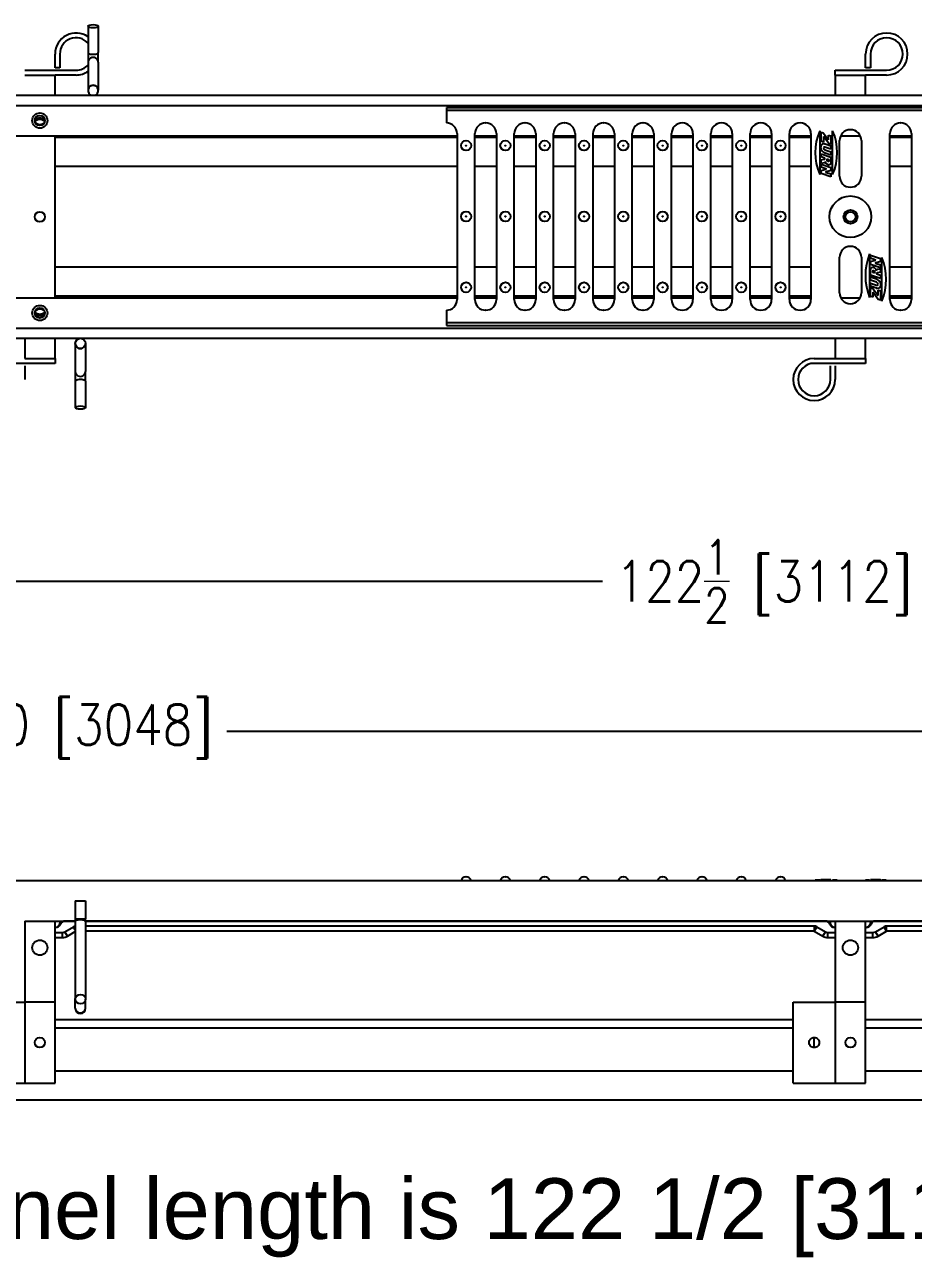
# Model space of a CAD drawing. Header units: inches. Extents: x 72 to 245, y 42 to 80.
# Drawn here: x 168.49 to 190.42, y 49.19 to 79.63 of the extents above; entities that cross this region are included whole.
import ezdxf

# ---------------------------------------------------------------- set-up
doc = ezdxf.new("R2010")
doc.units = ezdxf.units.IN
doc.header["$MEASUREMENT"] = 0
for name, color, linetype in [('dim', 7, 'Continuous'), ('Frame', 1, 'Continuous'), ('grate', 40, 'Continuous'), ('Trench', 132, 'Continuous')]:
    doc.layers.add(name, color=color, linetype=linetype)
doc.styles.add('ROMANS', font='romans.shx')
doc.styles.add('Sales', font='romans.shx', dxfattribs={"width": 0.85})
doc.dimstyles.new('Sales', dxfattribs={"dimtxt": 1, "dimasz": 1, "dimexe": 0.5, "dimexo": 0.5, "dimgap": 0.09, "dimtad": 0, "dimtih": 1, "dimtoh": 1, "dimdec": 6, "dimzin": 0, "dimdsep": 46, "dimlunit": 5, "dimtxsty": 'Sales', "dimcen": 0, "dimclrd": 7, "dimclre": 7, "dimclrt": 7, "dimadec": 0, "dimazin": 0, "dimtfac": 0.85, "dimtdec": 6, "dimtix": 1, "dimtofl": 0, "dimtmove": 0, "dimatfit": 3, "dimfxl": 0, "dimtolj": 1, "dimtzin": 0, "dimarcsym": 0})

# ---------------------------------------------------------------- blocks, each defined once
blk = doc.blocks.new('*D24')
at = {"layer": 'Defpoints', "color": 0}
for p in [(238.867, 62.177), (118.867, 58.496), (238.867, 58.496)]:
    blk.add_point(p, dxfattribs=at)
at = {"layer": 'dim', "color": 7, "lineweight": -2}
for p, q in [((118.867, 58.996), (118.867, 62.677)), ((238.867, 58.996), (238.867, 62.677)), ((119.867, 62.177), (166.094, 62.177)), ((237.867, 62.177), (173.479, 62.177))]:
    blk.add_line(p, q, dxfattribs=at)
at = {"layer": 'dim', "color": 7}
for points in [[(119.867, 62.344), (119.867, 62.011), (118.867, 62.177)], [(237.867, 62.344), (237.867, 62.011), (238.867, 62.177)]]:
    blk.add_solid(points, dxfattribs=at)
at = {"layer": 'dim', "color": 7, "lineweight": 0, "insert": (169.786, 62.177), "char_height": 1, "attachment_point": 5, "style": 'Sales'}
blk.add_mtext('\\A1;120 [3048]', dxfattribs=at)
blk = doc.blocks.new('*D25')
at = {"layer": 'Defpoints', "color": 0}
for p in [(241.367, 65.884), (118.867, 58.496), (241.367, 57.496)]:
    blk.add_point(p, dxfattribs=at)
at = {"layer": 'dim', "color": 7, "lineweight": -2}
for p, q in [((118.867, 58.996), (118.867, 66.384)), ((241.367, 57.996), (241.367, 66.384)), ((119.867, 65.884), (182.751, 65.884)), ((240.367, 65.884), (190.721, 65.884))]:
    blk.add_line(p, q, dxfattribs=at)
at = {"layer": 'dim', "color": 7}
for points in [[(119.867, 66.05), (119.867, 65.717), (118.867, 65.884)], [(240.367, 66.05), (240.367, 65.717), (241.367, 65.884)]]:
    blk.add_solid(points, dxfattribs=at)
at = {"layer": 'dim', "color": 7, "lineweight": 0, "insert": (186.736, 65.884), "char_height": 1, "attachment_point": 5, "style": 'Sales'}
blk.add_mtext('\\A1;122{\\H0.850000x;\\S1/2;} [3112]', dxfattribs=at)

msp = doc.modelspace()

# ---------------------------------------------------------------- linework, layer by layer
at = {"layer": 'Frame', "color": 7}
for p, q in [((170.05651, 79.5874184), (170.05651, 78.936404)), ((170.30651, 79.5874184), (170.30651, 78.936404)), ((169.2416445, 78.5654403), (169.2416445, 78.9029403)), ((169.3601445, 78.9029403), (169.3601445, 78.5654403)), ((170.05651, 78.936404), (170.05651, 78.6985847)), ((170.30651, 78.6985847), (170.30651, 78.936404)), ((189.2416445, 78.5654403), (189.2416445, 78.9029403)), ((189.3601445, 78.9029403), (189.3601445, 78.5654403)), ((169.3601445, 78.5654403), (169.2416445, 78.5654403)), ((170.05651, 78.6985847), (170.05651, 78.0120202)), ((170.30651, 78.6985847), (170.30651, 78.0120202)), ((189.3601445, 78.5654403), (189.2416445, 78.5654403)), ((168.4916445, 78.5029403), (169.7601445, 78.5029403)), ((168.4916445, 78.3844403), (169.2416445, 78.3844403)), ((168.4916445, 78.3844403), (169.2416445, 78.3844403)), ((169.2416445, 77.8844403), (169.2416445, 78.3844403)), ((169.7601445, 78.3844403), (169.2416445, 78.3844403)), ((188.4916445, 78.3844403), (188.4916445, 78.5029403)), ((188.4916445, 78.5029403), (189.7601445, 78.5029403)), ((188.4916445, 78.3844403), (189.2416445, 78.3844403)), ((188.4916445, 78.3844403), (188.4916445, 77.8844403)), ((188.4916445, 78.3844403), (189.2416445, 78.3844403)), ((189.2416445, 77.8844403), (189.2416445, 78.3844403)), ((189.7601445, 78.3844403), (189.2416445, 78.3844403)), ((170.05651, 78.0120202), (170.05651, 78.0020696)), ((170.30651, 78.0020696), (170.30651, 78.0120202)), ((118.8666445, 77.8844403), (238.8666445, 77.8844403)), ((118.8666445, 77.6344403), (238.8666445, 77.6344403)), ((118.8666445, 76.8844403), (179.1618945, 76.8844403)), ((169.2416445, 72.8844403), (169.2416445, 76.8844403)), ((179.6018945, 76.8844403), (180.1318945, 76.8844403)), ((180.5718945, 76.8844403), (181.1018945, 76.8844403)), ((181.5418945, 76.8844403), (182.0718945, 76.8844403)), ((182.5118945, 76.8844403), (183.0418945, 76.8844403)), ((183.4818945, 76.8844403), (184.0118945, 76.8844403)), ((184.4518945, 76.8844403), (184.9818945, 76.8844403)), ((185.4218945, 76.8844403), (185.9518945, 76.8844403)), ((186.3918945, 76.8844403), (186.9218945, 76.8844403)), ((187.3618945, 76.8844403), (187.8918945, 76.8844403)), ((188.6250268, 76.8844403), (189.1087623, 76.8844403)), ((189.8418945, 76.8844403), (190.3718945, 76.8844403)), ((118.8666445, 72.8844403), (179.1618945, 72.8844403)), ((179.6018945, 72.8844403), (180.1318945, 72.8844403)), ((180.5718945, 72.8844403), (181.1018945, 72.8844403)), ((181.5418945, 72.8844403), (182.0718945, 72.8844403)), ((182.5118945, 72.8844403), (183.0418945, 72.8844403)), ((183.4818945, 72.8844403), (184.0118945, 72.8844403)), ((184.4518945, 72.8844403), (184.9818945, 72.8844403)), ((185.4218945, 72.8844403), (185.9518945, 72.8844403)), ((186.3918945, 72.8844403), (186.9218945, 72.8844403)), ((187.3618945, 72.8844403), (187.8918945, 72.8844403)), ((188.6250268, 72.8844403), (189.1087623, 72.8844403)), ((189.8418945, 72.8844403), (190.3718945, 72.8844403)), ((118.8666445, 72.1344403), (238.8666445, 72.1344403)), ((118.8666445, 71.8844403), (238.8666445, 71.8844403)), ((168.4916445, 71.8844403), (168.4916445, 71.3844403)), ((169.2416445, 71.3844403), (169.2416445, 71.8844403)), ((188.4916445, 71.8844403), (188.4916445, 71.3844403)), ((189.2416445, 71.3844403), (189.2416445, 71.8844403)), ((169.7416445, 71.7594403), (169.7416445, 71.7494897)), ((169.7416445, 71.7494897), (169.7416445, 71.0629252)), ((169.9916445, 71.7494897), (169.9916445, 71.7594403)), ((169.9916445, 71.7494897), (169.9916445, 71.0629252)), ((169.2416445, 71.2659403), (167.9731445, 71.2659403)), ((168.4916445, 71.3844403), (169.2416445, 71.3844403)), ((168.4916445, 71.3844403), (169.2416445, 71.3844403)), ((169.2416445, 71.3844403), (169.2416445, 71.2659403)), ((187.9731445, 71.3844403), (188.4916445, 71.3844403)), ((189.2416445, 71.2659403), (187.9731445, 71.2659403)), ((188.4916445, 71.3844403), (189.2416445, 71.3844403)), ((188.4916445, 71.3844403), (189.2416445, 71.3844403)), ((189.2416445, 71.3844403), (189.2416445, 71.2659403)), ((168.4916445, 71.2034403), (168.4916445, 70.8659403)), ((169.7416445, 71.0629252), (169.7416445, 70.8251059)), ((169.9916445, 70.8251059), (169.9916445, 71.0629252)), ((188.3731445, 70.8659403), (188.3731445, 71.2034403)), ((188.4916445, 71.2034403), (188.4916445, 70.8659403)), ((169.7416445, 70.8251059), (169.7416445, 70.1740914)), ((169.9916445, 70.8251059), (169.9916445, 70.1740914)), ((118.8666445, 58.4957022), (238.8666445, 58.4957022)), ((169.7416445, 57.9957022), (169.9916445, 57.9957022)), ((169.7416445, 57.9957022), (169.7416445, 57.5472961)), ((169.9916445, 57.9957022), (169.9916445, 57.5472961)), ((169.7416445, 57.5472961), (169.9916445, 57.5472961)), ((169.7416445, 57.5472961), (169.7416445, 57.4870262)), ((169.9916445, 57.4870262), (169.9916445, 57.5472961)), ((168.4916445, 57.4957022), (169.2416445, 57.4957022)), ((168.4916445, 57.4957022), (168.4916445, 53.4957022)), ((169.2416445, 53.4957022), (169.2416445, 57.4957022)), ((169.2416445, 57.4957022), (169.7416445, 57.4957022)), ((169.2598883, 57.3394522), (169.2416445, 57.3394522)), ((169.3666445, 57.4644522), (169.3666445, 57.4957022)), ((169.7416445, 57.4870262), (169.7416445, 55.5681826)), ((169.9916445, 57.4957022), (188.4916445, 57.4957022)), ((169.9916445, 57.4870262), (169.9916445, 55.5681826)), ((188.2946945, 57.4955764), (188.2472499, 57.4955764)), ((188.2946945, 57.4955764), (188.29471, 57.4957022)), ((188.3666445, 57.4957022), (188.3666445, 57.4644522)), ((188.4916445, 57.3394522), (188.4734007, 57.3394522)), ((188.4916445, 57.4957022), (189.2416445, 57.4957022)), ((188.4916445, 57.4957022), (188.4916445, 53.4957022)), ((189.2416445, 53.4957022), (189.2416445, 57.4957022)), ((189.2416445, 57.4957022), (192.7416445, 57.4957022)), ((189.2598883, 57.3394522), (189.2416445, 57.3394522)), ((189.3666445, 57.4644522), (189.3666445, 57.4957022)), ((189.4390791, 57.4957022), (189.4390945, 57.4955764)), ((189.4860392, 57.4955764), (189.4390945, 57.4955764)), ((169.2416445, 57.0894522), (169.4229946, 57.0894522)), ((167.4546445, 55.4957022), (168.4916445, 55.4957022)), ((169.2416445, 55.4957022), (168.4916445, 55.4957022)), ((169.7416445, 55.3471929), (169.7416445, 55.5681826)), ((169.9916445, 55.3471929), (169.9916445, 55.5681826)), ((187.4546445, 55.4957022), (188.4916445, 55.4957022)), ((187.4546445, 53.4957022), (187.4546445, 55.4957022)), ((189.2416445, 55.4957022), (188.4916445, 55.4957022)), ((169.7416445, 55.3471929), (169.7416445, 55.3372423)), ((169.9916445, 55.3372423), (169.9916445, 55.3471929)), ((187.9731445, 54.3707022), (187.9731445, 54.6207022)), ((167.4546445, 53.4957022), (168.4916445, 53.4957022)), ((168.4916445, 53.4957022), (169.2416445, 53.4957022)), ((187.4546445, 53.4957022), (188.4916445, 53.4957022)), ((188.4916445, 53.4957022), (189.2416445, 53.4957022))]:
    msp.add_line(p, q, dxfattribs=at)
for centre, radius in [((168.8666445, 77.2594403), 0.1875), ((168.8666445, 77.2594403), 0.125), ((168.8666445, 74.8844403), 0.125), ((168.8666445, 72.5094403), 0.1875), ((168.8666445, 72.5094403), 0.125), ((169.8666445, 71.7594403), 0.125), ((168.8666445, 56.8394522), 0.1875), ((188.8666445, 56.8394522), 0.1875), ((168.8666445, 54.4957022), 0.125), ((188.8666445, 54.4957022), 0.125)]:
    msp.add_circle(centre, radius, dxfattribs=at)
for centre, radius, start, end in [((169.7601445, 78.9029403), 0.5185, 55.13935616, 180), ((169.7601445, 78.9029403), 0.4, 42.19069627, 180), ((189.7601445, 78.9029403), 0.5185, 270, 180), ((189.7601445, 78.9029403), 0.4, 270, 180), ((169.7601445, 78.9029403), 0.4, 270, 317.80930373), ((169.7601445, 78.9029403), 0.5185, 270, 304.86064384), ((170.18151, 78.0020696), 0.125, 289.77400993, 250.22599007), ((187.9731445, 70.8659403), 0.5185, 90, 0), ((187.9731445, 70.8659403), 0.4, 90, 0), ((169.2598883, 57.4644522), 0.125, 270, 337.97568716), ((169.4916445, 57.3707022), 0.125, 90, 157.97568716), ((188.2416445, 57.3707022), 0.125, 22.02431284, 90), ((188.4734007, 57.4644522), 0.125, 202.02431284, 270), ((189.2598883, 57.4644522), 0.125, 270, 337.97568716), ((189.4916445, 57.3707022), 0.125, 90, 157.97568716), ((169.8666445, 55.3372423), 0.125, 180, 0)]:
    msp.add_arc(centre, radius, start, end, dxfattribs=at)
for centre, major_axis, ratio in [((170.18151, 79.5874184), (0.125, 0), 0.3214394653), ((169.8666445, 70.1740914), (-0.125, 0), 0.3214394653), ((169.8666445, 55.5681826), (-0.125, 0), 0.9469301295)]:
    msp.add_ellipse(centre, major_axis=major_axis, ratio=ratio, dxfattribs=at)
for centre, major_axis, ratio, start_param, end_param in [((170.18151, 78.936404), (0.125, 0), 0.3214394653, 3.1415926536, 6.2831853072), ((170.18151, 78.6985847), (0.125, 0), 0.9469301295, 0, 3.1415926536), ((170.18151, 78.0120202), (0.125, 0), 0.9469301295, 0, 3.1415926536), ((169.8666445, 71.7494897), (0.125, 0), 0.9469301295, 3.1415926536, 6.2831853072), ((169.8666445, 71.0629252), (0.125, 0), 0.9469301295, 3.1415926536, 6.2831853072), ((169.8666445, 70.8251059), (0.125, 0), 0.3214394653, 0, 3.1415926536), ((169.8666445, 57.4870262), (0.125, 0), 0.3214394653, 0, 3.1415926536), ((169.8666445, 55.3471929), (-0.125, 0), 0.9469301295, 0, 3.1415926536)]:
    msp.add_ellipse(centre, major_axis=major_axis, ratio=ratio, start_param=start_param, end_param=end_param, dxfattribs=at)
for points, knots in [([(169.2416445, 57.3394522), (169.2608359, 57.3394522), (169.2808056, 57.3441633), (169.3154904, 57.3617401), (169.3301541, 57.3745934), (169.3462489, 57.3953716), (169.3513132, 57.4037868), (169.3589311, 57.4202779), (169.3615241, 57.4283311), (169.3657714, 57.4460177), (169.3666332, 57.4559274), (169.3666445, 57.4644522)], [2.67128286229, 2.67128286229, 2.67128286229, 2.67128286229, 2.81752094617, 2.81752094617, 2.96375903005, 2.96375903005, 3.04577524571, 3.04577524571, 3.12779146136, 3.12779146136, 3.25500879434, 3.25500879434, 3.25500879434, 3.25500879434]), ([(188.3666445, 57.4644522), (188.3666559, 57.4559274), (188.3675177, 57.4460177), (188.371765, 57.4283311), (188.374358, 57.4202779), (188.3819759, 57.4037868), (188.3870402, 57.3953716), (188.403135, 57.3745934), (188.4177987, 57.3617401), (188.4524835, 57.3441633), (188.4724532, 57.3394522), (188.4916445, 57.3394522)], [0.30670168871, 0.30670168871, 0.30670168871, 0.30670168871, 0.43391902169, 0.43391902169, 0.51593523735, 0.51593523735, 0.597951453, 0.597951453, 0.74418953688, 0.74418953688, 0.89042762076, 0.89042762076, 0.89042762076, 0.89042762076]), ([(189.2416445, 57.3394522), (189.2608359, 57.3394522), (189.2808056, 57.3441633), (189.3154904, 57.3617401), (189.3301541, 57.3745934), (189.3462489, 57.3953716), (189.3513132, 57.4037868), (189.3589311, 57.4202779), (189.3615241, 57.4283311), (189.3657714, 57.4460177), (189.3666332, 57.4559274), (189.3666445, 57.4644522)], [2.67128286229, 2.67128286229, 2.67128286229, 2.67128286229, 2.81752094617, 2.81752094617, 2.96375903005, 2.96375903005, 3.04577524571, 3.04577524571, 3.12779146136, 3.12779146136, 3.25500879434, 3.25500879434, 3.25500879434, 3.25500879434]), ([(187.9731445, 54.3707022), (187.9573831, 54.3707022), (187.940613, 54.3738648), (187.9098333, 54.386641), (187.8958187, 54.3962513), (187.8736923, 54.4183777), (187.8640831, 54.4323917), (187.8513076, 54.4631694), (187.8481445, 54.4799389), (187.8481445, 54.4957022), (187.8481445, 54.5114655), (187.8513076, 54.5282349), (187.8640831, 54.5590127), (187.8736923, 54.5730266), (187.8958187, 54.595153), (187.9098333, 54.6047633), (187.940613, 54.6175396), (187.9573831, 54.6207022), (187.9731445, 54.6207022)], [1.44131002732, 1.44131002732, 1.44131002732, 1.44131002732, 1.56141196583, 1.56141196583, 1.68151390434, 1.68151390434, 1.80163030372, 1.80163030372, 1.9217467031, 1.9217467031, 1.9217467031, 2.04186310248, 2.04186310248, 2.16197950185, 2.16197950185, 2.28208144036, 2.28208144036, 2.40218337887, 2.40218337887, 2.40218337887, 2.40218337887]), ([(187.9731445, 54.6207022), (187.988906, 54.6207022), (188.0056761, 54.6175396), (188.0364558, 54.6047633), (188.0504704, 54.595153), (188.0725968, 54.5730266), (188.082206, 54.5590127), (188.0949815, 54.5282349), (188.0981445, 54.5114655), (188.0981445, 54.4799389), (188.0949815, 54.4631694), (188.082206, 54.4323917), (188.0725968, 54.4183777), (188.0504704, 54.3962513), (188.0364558, 54.386641), (188.0056761, 54.3738648), (187.988906, 54.3707022), (187.9731445, 54.3707022)], [0.48043667577, 0.48043667577, 0.48043667577, 0.48043667577, 0.60053861428, 0.60053861428, 0.72064055279, 0.72064055279, 0.84075695217, 0.84075695217, 0.96087335155, 0.96087335155, 1.08098975093, 1.08098975093, 1.2011061503, 1.2011061503, 1.32120808881, 1.32120808881, 1.44131002732, 1.44131002732, 1.44131002732, 1.44131002732])]:
    msp.add_open_spline(points, degree=3, knots=knots, dxfattribs=at)
at = {"layer": 'grate', "color": 7}
for p, q in [((178.8981445, 77.5164618), (198.8356445, 77.5164618)), ((178.8981445, 77.5164618), (178.8981445, 77.2012403)), ((198.8282775, 77.5764618), (178.9055116, 77.5764618)), ((178.8981445, 77.2012403), (178.8988698, 77.2012403)), ((179.8649193, 77.2012403), (179.8688698, 77.2012403)), ((180.8349193, 77.2012403), (180.8388698, 77.2012403)), ((181.8049193, 77.2012403), (181.8088698, 77.2012403)), ((182.7749193, 77.2012403), (182.7788698, 77.2012403)), ((183.7449193, 77.2012403), (183.7488698, 77.2012403)), ((184.7149193, 77.2012403), (184.7188698, 77.2012403)), ((185.6849193, 77.2012403), (185.6888698, 77.2012403)), ((186.6549193, 77.2012403), (186.6588698, 77.2012403)), ((187.6249193, 77.2012403), (187.6288698, 77.2012403)), ((188.1087148, 77.0039439), (188.1087148, 75.932108)), ((188.4283718, 75.932108), (188.4283718, 77.0039439)), ((190.1049193, 77.2012403), (190.1088698, 77.2012403)), ((179.1618945, 76.9382156), (179.1618945, 72.840665)), ((179.6018945, 72.840665), (179.6018945, 76.9382156)), ((180.1318945, 76.9382156), (180.1318945, 72.840665)), ((180.5718945, 72.840665), (180.5718945, 76.9382156)), ((181.1018945, 76.9382156), (181.1018945, 72.840665)), ((181.5418945, 72.840665), (181.5418945, 76.9382156)), ((182.0718945, 76.9382156), (182.0718945, 72.840665)), ((182.5118945, 76.9382156), (182.5118945, 72.840665)), ((183.0418945, 76.9382156), (183.0418945, 72.840665)), ((183.4818945, 72.840665), (183.4818945, 76.9382156)), ((184.0118945, 76.9382156), (184.0118945, 72.840665)), ((184.4518945, 72.840665), (184.4518945, 76.9382156)), ((184.9818945, 76.9382156), (184.9818945, 72.840665)), ((185.4218945, 72.840665), (185.4218945, 76.9382156)), ((185.9518945, 76.9382156), (185.9518945, 72.840665)), ((186.3918945, 72.840665), (186.3918945, 76.9382156)), ((186.9218945, 76.9382156), (186.9218945, 72.840665)), ((187.3618945, 72.840665), (187.3618945, 76.9382156)), ((187.8918945, 76.9382156), (187.8918945, 72.840665)), ((188.1439313, 76.7488951), (188.1439313, 76.9769867)), ((188.1439313, 76.9769867), (188.1970611, 76.9588951)), ((188.2007252, 76.7296584), (188.1439313, 76.7488951)), ((188.1970611, 76.9588951), (188.3275954, 76.7848493)), ((188.3328626, 76.6893531), (188.2007252, 76.865231)), ((188.2007252, 76.865231), (188.2007252, 76.7296584)), ((188.3275954, 76.7848493), (188.3275954, 76.9018722)), ((188.3275954, 76.9018722), (188.3839313, 76.8826355)), ((188.3839313, 76.8826355), (188.3839313, 76.6719485)), ((188.5968945, 75.8844403), (188.5968945, 76.7644403)), ((189.1368945, 76.7644403), (189.1368945, 75.8844403)), ((189.8418945, 72.840665), (189.8418945, 76.9382156)), ((190.3718945, 76.9382156), (190.3718945, 72.840665)), ((188.1439313, 76.3607271), (188.1439313, 76.4399638)), ((188.1439313, 76.4399638), (188.3839313, 76.358208)), ((188.3839313, 76.5574447), (188.2385114, 76.6069103)), ((188.2385114, 76.5340859), (188.3839313, 76.4846203)), ((188.2417175, 76.6847729), (188.3839313, 76.6362233)), ((188.3839313, 76.4058416), (188.2417175, 76.4543913)), ((188.3839313, 76.6719485), (188.3328626, 76.6893531)), ((188.3839313, 76.6362233), (188.3839313, 76.5574447)), ((188.3839313, 76.4846203), (188.3839313, 76.4058416)), ((188.2385114, 76.3284371), (188.1439313, 76.3607271)), ((188.1439313, 76.2904218), (188.2151527, 76.3046203)), ((188.1439313, 76.2033989), (188.1439313, 76.2904218)), ((188.2149237, 76.2143912), (188.1439313, 76.2033989)), ((188.1439313, 76.1067577), (188.1439313, 76.1814141)), ((188.1439313, 76.1814141), (188.3839313, 76.0996584)), ((188.2721756, 76.0630172), (188.1439313, 76.1067577)), ((188.2385114, 76.325689), (188.2385114, 76.3284371)), ((188.2891221, 76.3112615), (188.3301145, 76.297292)), ((188.2891221, 76.2842386), (188.2891221, 76.3112615)), ((188.3301145, 76.297292), (188.3301145, 76.2688951)), ((188.3839313, 76.358208), (188.3839313, 76.2345439)), ((188.3839313, 76.0996584), (188.3839313, 76.027063)), ((188.1439313, 76.0247729), (188.2721756, 76.0630172)), ((188.1439313, 75.9514905), (188.1439313, 76.0247729)), ((188.3839313, 75.8697348), (188.1439313, 75.9514905)), ((188.3839313, 76.027063), (188.255229, 75.9885897)), ((188.255229, 75.9885897), (188.3839313, 75.9446203)), ((188.3839313, 75.9446203), (188.3839313, 75.8697348)), ((189.33988, 73.967058), (189.33988, 72.8922228)), ((188.5968945, 73.0044403), (188.5968945, 73.8844403)), ((189.1368945, 73.8844403), (189.1368945, 73.0044403)), ((189.3654349, 73.8591673), (189.3654349, 73.9340528)), ((189.3654349, 73.9340528), (189.6054349, 73.8522971)), ((189.4941371, 73.8151978), (189.3654349, 73.8591673)), ((189.3654349, 73.7767246), (189.4941371, 73.8151978)), ((189.3654349, 73.7041291), (189.3654349, 73.7767246)), ((189.6054349, 73.6223734), (189.3654349, 73.7041291)), ((189.6054349, 73.7790146), (189.4771906, 73.7407704)), ((189.4771906, 73.7407704), (189.6054349, 73.6970299)), ((189.6054349, 73.8522971), (189.6054349, 73.7790146)), ((189.6054349, 73.6970299), (189.6054349, 73.6223734)), ((189.6448323, 72.797488), (189.6409122, 73.8821801)), ((189.3654349, 73.4455795), (189.3654349, 73.5692436)), ((189.6054349, 73.3638238), (189.3654349, 73.4455795)), ((189.3654349, 73.3979459), (189.5076486, 73.3493963)), ((189.3654349, 73.3191673), (189.3654349, 73.3979459)), ((189.4192517, 73.5064955), (189.4192517, 73.5348925)), ((189.460244, 73.4925261), (189.4192517, 73.5064955)), ((189.460244, 73.519549), (189.460244, 73.4925261)), ((189.5108547, 73.4780986), (189.5108547, 73.4753505)), ((189.5108547, 73.4753505), (189.6054349, 73.4430604)), ((189.6054349, 73.5133658), (189.5342135, 73.4991673)), ((189.5344425, 73.5893963), (189.6054349, 73.6003887)), ((189.6054349, 73.6003887), (189.6054349, 73.5133658)), ((189.6054349, 73.4430604), (189.6054349, 73.3638238)), ((189.5108547, 73.2697016), (189.3654349, 73.3191673)), ((189.3654349, 73.1675642), (189.3654349, 73.2463429)), ((189.3654349, 73.2463429), (189.5108547, 73.1968772)), ((189.5076486, 73.1190146), (189.3654349, 73.1675642)), ((189.3654349, 73.1318391), (189.4165036, 73.1144345)), ((189.3654349, 72.921152), (189.3654349, 73.1318391)), ((189.4165036, 73.1144345), (189.548641, 72.9385566)), ((189.548641, 72.9385566), (189.548641, 73.0741291)), ((189.548641, 73.0741291), (189.6054349, 73.0548925)), ((189.6054349, 73.0548925), (189.6054349, 72.8268009)), ((189.4217707, 72.9019154), (189.3654349, 72.921152)), ((189.5523051, 72.8448925), (189.4217707, 73.0189383)), ((189.4217707, 73.0189383), (189.4217707, 72.9019154)), ((189.6054349, 72.8268009), (189.5523051, 72.8448925)), ((178.8988698, 72.5776403), (178.8981445, 72.5776403)), ((178.8981445, 72.5776403), (178.8981445, 72.2624188)), ((179.8688698, 72.5776403), (179.8649193, 72.5776403)), ((180.8388698, 72.5776403), (180.8349193, 72.5776403)), ((181.8088698, 72.5776403), (181.8049193, 72.5776403)), ((182.7788698, 72.5776403), (182.7749193, 72.5776403)), ((183.7488698, 72.5776403), (183.7449193, 72.5776403)), ((184.7188698, 72.5776403), (184.7149193, 72.5776403)), ((185.6888698, 72.5776403), (185.6849193, 72.5776403)), ((186.6588698, 72.5776403), (186.6549193, 72.5776403)), ((187.6288698, 72.5776403), (187.6249193, 72.5776403)), ((190.1088698, 72.5776403), (190.1049193, 72.5776403)), ((198.8356445, 72.2624188), (178.8981445, 72.2624188)), ((178.9055116, 72.2024188), (198.8282775, 72.2024188)), ((179.3781445, 58.5857022), (179.3881445, 58.5857022)), ((180.3481445, 58.5857022), (180.3581445, 58.5857022)), ((181.3181445, 58.5857022), (181.3281445, 58.5857022)), ((182.2881445, 58.5857022), (182.2981445, 58.5857022)), ((183.2581445, 58.5857022), (183.2681445, 58.5857022)), ((184.2281445, 58.5857022), (184.2381445, 58.5857022)), ((185.1981445, 58.5857022), (185.2081445, 58.5857022)), ((186.1681445, 58.5857022), (186.1781445, 58.5857022)), ((187.1381445, 58.5857022), (187.1481445, 58.5857022)), ((187.9953739, 58.5157022), (188.1087148, 58.5157022)), ((187.9953739, 58.4957022), (187.9953739, 58.5157022)), ((188.1087148, 58.4957022), (188.1087148, 58.5157022)), ((188.1400382, 58.4957022), (188.1400382, 58.5157022)), ((188.3839313, 58.5157022), (188.1439313, 58.5157022)), ((188.1439313, 58.4957022), (188.1439313, 58.5157022)), ((188.3839313, 58.4957022), (188.3839313, 58.5157022)), ((188.4283718, 58.5157022), (188.5417127, 58.5157022)), ((188.4283718, 58.4957022), (188.4283718, 58.5157022)), ((188.5417127, 58.4957022), (188.5417127, 58.5157022)), ((189.2348728, 58.5157022), (189.33988, 58.5157022)), ((189.2348728, 58.4957022), (189.2348728, 58.5157022)), ((189.33988, 58.4957022), (189.33988, 58.5157022)), ((189.4217707, 58.5157022), (189.3654349, 58.5157022)), ((189.3654349, 58.4957022), (189.3654349, 58.5157022)), ((189.5523051, 58.5157022), (189.4217707, 58.5157022)), ((189.4217707, 58.4957022), (189.4217707, 58.5157022)), ((189.6054349, 58.5157022), (189.5523051, 58.5157022)), ((189.5523051, 58.4957022), (189.5523051, 58.5157022)), ((189.6054349, 58.4957022), (189.6054349, 58.5157022)), ((189.609328, 58.4957022), (189.609328, 58.5157022)), ((189.6409122, 58.4957022), (189.6409122, 58.5157022)), ((189.6448323, 58.5157022), (189.6409122, 58.5157022)), ((189.6448323, 58.5157022), (189.7499026, 58.5157022)), ((189.6448323, 58.4957022), (189.6448323, 58.5157022)), ((189.7499026, 58.4957022), (189.7499026, 58.5157022))]:
    msp.add_line(p, q, dxfattribs=at)
for centre, radius in [((179.3831445, 76.6419403), 0.125), ((180.3531445, 76.6419403), 0.125), ((181.3231445, 76.6419403), 0.125), ((182.2931445, 76.6419403), 0.125), ((183.2631445, 76.6419403), 0.125), ((184.2331445, 76.6419403), 0.125), ((185.2031445, 76.6419403), 0.125), ((186.1731445, 76.6419403), 0.125), ((187.1431445, 76.6419403), 0.125), ((179.3831445, 76.6419403), 0.005), ((180.3531445, 76.6419403), 0.005), ((181.3231445, 76.6419403), 0.005), ((182.2931445, 76.6419403), 0.005), ((183.2631445, 76.6419403), 0.005), ((184.2331445, 76.6419403), 0.005), ((185.2031445, 76.6419403), 0.005), ((186.1731445, 76.6419403), 0.005), ((187.1431445, 76.6419403), 0.005), ((188.8666445, 74.8844403), 0.515), ((179.3831445, 74.8919403), 0.125), ((179.3831445, 74.8919403), 0.005), ((180.3531445, 74.8919403), 0.125), ((180.3531445, 74.8919403), 0.005), ((181.3231445, 74.8919403), 0.125), ((181.3231445, 74.8919403), 0.005), ((182.2931445, 74.8919403), 0.125), ((182.2931445, 74.8919403), 0.005), ((183.2631445, 74.8919403), 0.125), ((183.2631445, 74.8919403), 0.005), ((184.2331445, 74.8919403), 0.125), ((184.2331445, 74.8919403), 0.005), ((185.2031445, 74.8919403), 0.125), ((185.2031445, 74.8919403), 0.005), ((186.1731445, 74.8919403), 0.125), ((186.1731445, 74.8919403), 0.005), ((187.1431445, 74.8919403), 0.125), ((187.1431445, 74.8919403), 0.005), ((188.8666445, 74.8844403), 0.1719), ((188.8666445, 74.8844403), 0.125), ((179.3831445, 73.1419403), 0.125), ((179.3831445, 73.1419403), 0.005), ((180.3531445, 73.1419403), 0.125), ((180.3531445, 73.1419403), 0.005), ((181.3231445, 73.1419403), 0.125), ((181.3231445, 73.1419403), 0.005), ((182.2931445, 73.1419403), 0.125), ((182.2931445, 73.1419403), 0.005), ((183.2631445, 73.1419403), 0.125), ((183.2631445, 73.1419403), 0.005), ((184.2331445, 73.1419403), 0.125), ((184.2331445, 73.1419403), 0.005), ((185.2031445, 73.1419403), 0.125), ((185.2031445, 73.1419403), 0.005), ((186.1731445, 73.1419403), 0.125), ((186.1731445, 73.1419403), 0.005), ((187.1431445, 73.1419403), 0.125), ((187.1431445, 73.1419403), 0.005)]:
    msp.add_circle(centre, radius, dxfattribs=at)
for centre, radius, start, end in [((189.319054, 76.468026), 1.3236801, 156.11704002, 203.88295998), ((187.2180325, 76.468026), 1.3236801, 336.11704002, 23.88295998), ((188.8668945, 76.7644403), 0.27, 0, 180), ((188.8668945, 75.8844403), 0.27, 180, 0), ((188.8668945, 73.8844403), 0.27, 0, 180), ((190.6626051, 73.4296404), 1.4277323, 157.88830271, 202.11169729), ((188.3221703, 73.335061), 1.4277323, 337.8815674, 22.53256347), ((188.8668945, 73.0044403), 0.27, 180, 0), ((179.3781445, 58.4607022), 0.125, 90, 163.73979529), ((179.3881445, 58.4607022), 0.125, 16.26020471, 90), ((180.3481445, 58.4607022), 0.125, 90, 163.73979529), ((180.3581445, 58.4607022), 0.125, 16.26020471, 90), ((181.3181445, 58.4607022), 0.125, 90, 163.73979529), ((181.3281445, 58.4607022), 0.125, 16.26020471, 90), ((182.2881445, 58.4607022), 0.125, 90, 163.73979529), ((182.2981445, 58.4607022), 0.125, 16.26020471, 90), ((183.2581445, 58.4607022), 0.125, 90, 163.73979529), ((183.2681445, 58.4607022), 0.125, 16.26020471, 90), ((184.2281445, 58.4607022), 0.125, 90, 163.73979529), ((184.2381445, 58.4607022), 0.125, 16.26020471, 90), ((185.1981445, 58.4607022), 0.125, 90, 163.73979529), ((185.2081445, 58.4607022), 0.125, 16.26020471, 90), ((186.1681445, 58.4607022), 0.125, 90, 163.73979529), ((186.1781445, 58.4607022), 0.125, 16.26020471, 90), ((187.1381445, 58.4607022), 0.125, 90, 163.73979529), ((187.1481445, 58.4607022), 0.125, 16.26020471, 90)]:
    msp.add_arc(centre, radius, start, end, dxfattribs=at)
for centre, major_axis, ratio, start_param, end_param in [((178.9055116, 77.5164618), (0, 0.06), 0.1227845609, 0, 1.5707963268), ((178.8949044, 76.9342502), (0.1901873, 0.1901873), 0.985256536, 5.5052134853, 7.0611571291), ((179.8688846, 76.9342502), (-0.1901873, 0.1901873), 0.985256536, 5.5052134853, 7.0611571291), ((179.8649044, 76.9342502), (0.1901873, 0.1901873), 0.985256536, 5.5052134853, 7.0611571291), ((180.8388846, 76.9342502), (-0.1901873, 0.1901873), 0.985256536, 5.5052134853, 7.0611571291), ((180.8349044, 76.9342502), (0.1901873, 0.1901873), 0.985256536, 5.5052134853, 7.0611571291), ((181.8088846, 76.9342502), (-0.1901873, 0.1901873), 0.985256536, 5.5052134853, 7.0611571291), ((181.8049044, 76.9342502), (0.1901873, 0.1901873), 0.985256536, 5.5052134853, 7.0611571291), ((182.7788846, 76.9342502), (-0.1901873, 0.1901873), 0.985256536, 5.5052134853, 7.0611571291), ((182.7749044, 76.9342502), (0.1901873, 0.1901873), 0.985256536, 5.5052134853, 7.0611571291), ((183.7488846, 76.9342502), (-0.1901873, 0.1901873), 0.985256536, 5.5052134853, 7.0611571291), ((183.7449044, 76.9342502), (0.1901873, 0.1901873), 0.985256536, 5.5052134853, 7.0611571291), ((184.7188846, 76.9342502), (-0.1901873, 0.1901873), 0.985256536, 5.5052134853, 7.0611571291), ((184.7149044, 76.9342502), (0.1901873, 0.1901873), 0.985256536, 5.5052134853, 7.0611571291), ((185.6888846, 76.9342502), (-0.1901873, 0.1901873), 0.985256536, 5.5052134853, 7.0611571291), ((185.6849044, 76.9342502), (0.1901873, 0.1901873), 0.985256536, 5.5052134853, 7.0611571291), ((186.6588846, 76.9342502), (-0.1901873, 0.1901873), 0.985256536, 5.5052134853, 7.0611571291), ((186.6549044, 76.9342502), (0.1901873, 0.1901873), 0.985256536, 5.5052134853, 7.0611571291), ((187.6288846, 76.9342502), (-0.1901873, 0.1901873), 0.985256536, 5.5052134853, 7.0611571291), ((187.6249044, 76.9342502), (0.1901873, 0.1901873), 0.985256536, 5.5052134853, 7.0611571291), ((190.1088846, 76.9342502), (-0.1901873, 0.1901873), 0.985256536, 5.5052134853, 7.0611571291), ((190.1049044, 76.9342502), (0.1901873, 0.1901873), 0.985256536, 5.5052134853, 7.0611571291), ((178.8949044, 72.8446304), (0.1901873, -0.1901873), 0.985256536, 5.5052134853, 7.0611571291), ((179.8688846, 72.8446304), (-0.1901873, -0.1901873), 0.985256536, 5.5052134853, 7.0611571291), ((179.8649044, 72.8446304), (0.1901873, -0.1901873), 0.985256536, 5.5052134853, 7.0611571291), ((180.8388846, 72.8446304), (-0.1901873, -0.1901873), 0.985256536, 5.5052134853, 7.0611571291), ((180.8349044, 72.8446304), (0.1901873, -0.1901873), 0.985256536, 5.5052134853, 7.0611571291), ((181.8088846, 72.8446304), (-0.1901873, -0.1901873), 0.985256536, 5.5052134853, 7.0611571291), ((181.8049044, 72.8446304), (0.1901873, -0.1901873), 0.985256536, 5.5052134853, 7.0611571291), ((182.7788846, 72.8446304), (-0.1901873, -0.1901873), 0.985256536, 5.5052134853, 7.0611571291), ((182.7749044, 72.8446304), (0.1901873, -0.1901873), 0.985256536, 5.5052134853, 7.0611571291), ((183.7488846, 72.8446304), (-0.1901873, -0.1901873), 0.985256536, 5.5052134853, 7.0611571291), ((183.7449044, 72.8446304), (0.1901873, -0.1901873), 0.985256536, 5.5052134853, 7.0611571291), ((184.7188846, 72.8446304), (-0.1901873, -0.1901873), 0.985256536, 5.5052134853, 7.0611571291), ((184.7149044, 72.8446304), (0.1901873, -0.1901873), 0.985256536, 5.5052134853, 7.0611571291), ((185.6888846, 72.8446304), (-0.1901873, -0.1901873), 0.985256536, 5.5052134853, 7.0611571291), ((185.6849044, 72.8446304), (0.1901873, -0.1901873), 0.985256536, 5.5052134853, 7.0611571291), ((186.6588846, 72.8446304), (-0.1901873, -0.1901873), 0.985256536, 5.5052134853, 7.0611571291), ((186.6549044, 72.8446304), (0.1901873, -0.1901873), 0.985256536, 5.5052134853, 7.0611571291), ((187.6288846, 72.8446304), (-0.1901873, -0.1901873), 0.985256536, 5.5052134853, 7.0611571291), ((187.6249044, 72.8446304), (0.1901873, -0.1901873), 0.985256536, 5.5052134853, 7.0611571291), ((190.1088846, 72.8446304), (-0.1901873, -0.1901873), 0.985256536, 5.5052134853, 7.0611571291), ((190.1049044, 72.8446304), (0.1901873, -0.1901873), 0.985256536, 5.5052134853, 7.0611571291), ((178.9055116, 72.2624188), (0, 0.06), 0.1227845609, 1.5707963268, 3.1415926536)]:
    msp.add_ellipse(centre, major_axis=major_axis, ratio=ratio, start_param=start_param, end_param=end_param, dxfattribs=at)
for points, degree in [([(188.1400382, 76.598208), (188.1400382, 76.6158416), (188.1448473, 76.6550019), (188.1597328, 76.6781317), (188.1867557, 76.6923302), (188.2011832, 76.6916432)], 5), ([(188.1478244, 76.5487424), (188.1400382, 76.568208), (188.1400382, 76.598208)], 2), ([(188.2417175, 76.4543913), (188.2204198, 76.4614905), (188.1824046, 76.4878264), (188.1537786, 76.5262996), (188.1478244, 76.5487424)], 4), ([(188.2011832, 76.6916432), (188.2238549, 76.6907271), (188.2417175, 76.6847729)], 2), ([(188.2385114, 76.6069103), (188.2206488, 76.6130935), (188.2011832, 76.6004981), (188.2011832, 76.5833226)], 3), ([(188.2011832, 76.5833226), (188.2011832, 76.566147), (188.2204198, 76.5402691), (188.2385114, 76.5340859)], 3), ([(188.2442366, 76.2274447), (188.2410305, 76.2240096), (188.2215649, 76.2150783), (188.2149237, 76.2143912)], 3), ([(188.2151527, 76.3046203), (188.2300382, 76.3075974), (188.2332443, 76.3110325)], 2), ([(188.2332443, 76.3110325), (188.2385114, 76.3167577), (188.2385114, 76.325689)], 2), ([(188.2495038, 76.2430172), (188.2488168, 76.2320248), (188.2442366, 76.2274447)], 2), ([(188.256603, 76.2169103), (188.2506488, 76.2285897), (188.2495038, 76.2430172)], 2), ([(188.315916, 76.1637806), (188.2955343, 76.1708798), (188.2657633, 76.1983607), (188.256603, 76.2169103)], 3), ([(188.2920992, 76.265918), (188.2891221, 76.2796584), (188.2891221, 76.2842386)], 2), ([(188.3099618, 76.2450783), (188.3033206, 76.2473683), (188.2934733, 76.2585897), (188.2920992, 76.265918)], 3), ([(188.3301145, 76.2688951), (188.3301145, 76.2505745), (188.3198091, 76.2418722), (188.3099618, 76.2450783)], 3), ([(188.3839313, 76.2345439), (188.3839313, 76.2006508), (188.3717939, 76.1676737), (188.3390458, 76.1559943), (188.315916, 76.1637806)], 4), ([(189.3654349, 73.5692436), (189.3654349, 73.6031368), (189.3775723, 73.6361139), (189.4103204, 73.6477933), (189.4334501, 73.640007)], 4), ([(189.4192517, 73.5348925), (189.4192517, 73.5532131), (189.429557, 73.5619154), (189.4394043, 73.5587093)], 3), ([(189.4334501, 73.640007), (189.4538318, 73.6329078), (189.4836028, 73.6054268), (189.4927631, 73.5868772)], 3), ([(189.4394043, 73.5587093), (189.4460455, 73.5564192), (189.4558929, 73.5451978), (189.4572669, 73.5378696)], 3), ([(189.4572669, 73.5378696), (189.460244, 73.5241291), (189.460244, 73.519549)], 2), ([(189.4927631, 73.5868772), (189.4987173, 73.5751978), (189.4998623, 73.5607704)], 2), ([(189.4998623, 73.5607704), (189.5005494, 73.5717627), (189.5051295, 73.5763429)], 2), ([(189.5051295, 73.5763429), (189.5083356, 73.579778), (189.5278013, 73.5887093), (189.5344425, 73.5893963)], 3), ([(189.5076486, 73.3493963), (189.5289463, 73.3422971), (189.5669616, 73.3159612), (189.5955875, 73.2774879), (189.6015417, 73.2550452)], 4), ([(189.5161219, 73.4927551), (189.5108547, 73.4870299), (189.5108547, 73.4780986)], 2), ([(189.5342135, 73.4991673), (189.519328, 73.4961902), (189.5161219, 73.4927551)], 2), ([(189.548183, 73.1121444), (189.5255112, 73.1130604), (189.5076486, 73.1190146)], 2), ([(189.548183, 73.220465), (189.548183, 73.2376406), (189.5289463, 73.2635184), (189.5108547, 73.2697016)], 3), ([(189.5108547, 73.1968772), (189.5287173, 73.190694), (189.548183, 73.2032894), (189.548183, 73.220465)], 3), ([(189.609328, 73.2055795), (189.609328, 73.1879459), (189.6045188, 73.1487856), (189.5896333, 73.1256558), (189.5626104, 73.1114574), (189.548183, 73.1121444)], 5), ([(189.6015417, 73.2550452), (189.609328, 73.2355795), (189.609328, 73.2055795)], 2), ([(188.1439313, 58.5157022), (188.1400382, 58.5157022), (188.1400382, 58.5157022)], 2), ([(189.609328, 58.5157022), (189.609328, 58.5157022), (189.6090163, 58.5157022), (189.6083061, 58.5157022), (189.6071238, 58.5157022), (189.6054349, 58.5157022)], 5)]:
    msp.add_open_spline(points, degree=degree, dxfattribs=at)
at = {"layer": 'Trench', "color": 7}
for p, q in [((179.1618945, 76.8416997), (169.2416445, 76.8416997)), ((180.1318945, 76.8416997), (179.6018945, 76.8416997)), ((181.1018945, 76.8416997), (180.5718945, 76.8416997)), ((182.0718945, 76.8416997), (181.5418945, 76.8416997)), ((183.0418945, 76.8416997), (182.5118945, 76.8416997)), ((184.0118945, 76.8416997), (183.4818945, 76.8416997)), ((184.9818945, 76.8416997), (184.4518945, 76.8416997)), ((185.9518945, 76.8416997), (185.4218945, 76.8416997)), ((186.9218945, 76.8416997), (186.3918945, 76.8416997)), ((187.8918945, 76.8416997), (187.3618945, 76.8416997)), ((190.3718945, 76.8416997), (189.8418945, 76.8416997)), ((179.1618945, 76.1279967), (169.2416445, 76.1279967)), ((180.1318945, 76.1279967), (179.6018945, 76.1279967)), ((181.1018945, 76.1279967), (180.5718945, 76.1279967)), ((182.0718945, 76.1279967), (181.5418945, 76.1279967)), ((183.0418945, 76.1279967), (182.5118945, 76.1279967)), ((184.0118945, 76.1279967), (183.4818945, 76.1279967)), ((184.9818945, 76.1279967), (184.4518945, 76.1279967)), ((185.9518945, 76.1279967), (185.4218945, 76.1279967)), ((186.9218945, 76.1279967), (186.3918945, 76.1279967)), ((187.8918945, 76.1279967), (187.3618945, 76.1279967)), ((190.3718945, 76.1279967), (189.8418945, 76.1279967)), ((179.1618945, 73.6408839), (169.2416445, 73.6408839)), ((180.1318945, 73.6408839), (179.6018945, 73.6408839)), ((181.1018945, 73.6408839), (180.5718945, 73.6408839)), ((182.0718945, 73.6408839), (181.5418945, 73.6408839)), ((183.0418945, 73.6408839), (182.5118945, 73.6408839)), ((184.0118945, 73.6408839), (183.4818945, 73.6408839)), ((184.9818945, 73.6408839), (184.4518945, 73.6408839)), ((185.9518945, 73.6408839), (185.4218945, 73.6408839)), ((186.9218945, 73.6408839), (186.3918945, 73.6408839)), ((187.8918945, 73.6408839), (187.3618945, 73.6408839)), ((190.3718945, 73.6408839), (189.8418945, 73.6408839)), ((179.1618945, 72.9271809), (169.2416445, 72.9271809)), ((180.1318945, 72.9271809), (179.6018945, 72.9271809)), ((181.1018945, 72.9271809), (180.5718945, 72.9271809)), ((182.0718945, 72.9271809), (181.5418945, 72.9271809)), ((183.0418945, 72.9271809), (182.5118945, 72.9271809)), ((184.0118945, 72.9271809), (183.4818945, 72.9271809)), ((184.9818945, 72.9271809), (184.4518945, 72.9271809)), ((185.9518945, 72.9271809), (185.4218945, 72.9271809)), ((186.9218945, 72.9271809), (186.3918945, 72.9271809)), ((187.8918945, 72.9271809), (187.3618945, 72.9271809)), ((190.3718945, 72.9271809), (189.8418945, 72.9271809)), ((169.4854946, 57.231199), (169.6981149, 57.3539553)), ((169.5479946, 57.1229458), (169.4854946, 57.231199)), ((169.7416445, 57.4957022), (169.4916445, 57.4957022)), ((169.5479946, 57.1229458), (169.7416445, 57.2347496)), ((169.7416445, 57.2785597), (169.6981149, 57.3539553)), ((188.2416445, 57.4957022), (169.9916445, 57.4957022)), ((187.9726742, 57.3707022), (169.9916445, 57.3707022)), ((187.9726742, 57.2457022), (169.9916445, 57.2457022)), ((187.9726742, 57.3707022), (187.9726742, 57.2457022)), ((188.0351742, 57.3539553), (187.9726742, 57.2457022)), ((187.9726742, 57.2457022), (188.1852944, 57.1229458)), ((188.0351742, 57.3539553), (188.2477944, 57.231199)), ((188.1852944, 57.1229458), (188.2477944, 57.231199)), ((189.4854946, 57.231199), (189.6981149, 57.3539553)), ((189.5479946, 57.1229458), (189.4854946, 57.231199)), ((192.7416445, 57.4957022), (189.4916445, 57.4957022)), ((189.5479946, 57.1229458), (189.7606149, 57.2457022)), ((189.7606149, 57.2457022), (189.6981149, 57.3539553)), ((189.7606149, 57.2457022), (189.7606149, 57.3707022)), ((192.7416445, 57.3707022), (189.7606149, 57.3707022)), ((192.7416445, 57.2457022), (189.7606149, 57.2457022)), ((169.2416445, 57.2144522), (169.4229946, 57.2144522)), ((169.4229946, 57.0894522), (169.4229946, 57.2144522)), ((188.3102944, 57.0894522), (188.3102944, 57.2144522)), ((188.3102944, 57.2144522), (188.4916445, 57.2144522)), ((188.3102944, 57.0894522), (188.4916445, 57.0894522)), ((189.2416445, 57.2144522), (189.4229946, 57.2144522)), ((189.2416445, 57.0894522), (189.4229946, 57.0894522)), ((189.4229946, 57.0894522), (189.4229946, 57.2144522)), ((187.4546445, 55.0579443), (169.2416445, 55.0579443)), ((187.4546445, 54.848247), (169.2416445, 54.848247)), ((207.4546445, 55.0579443), (189.2416445, 55.0579443)), ((207.4546445, 54.848247), (189.2416445, 54.848247)), ((187.4546445, 53.7901387), (169.2416445, 53.7901387)), ((207.4546445, 53.7901387), (189.2416445, 53.7901387)), ((241.3666445, 53.0738272), (121.6059072, 53.0738272))]:
    msp.add_line(p, q, dxfattribs=at)
for centre, radius, start, end in [((168.8666445, 77.1344403), 0.1875, 48.59037789, 131.40962211), ((168.8666445, 77.1344403), 0.1535, 37.87929439, 142.12070561), ((168.8666445, 77.3219403), 0.15625, 220.54160187, 319.45839813), ((168.8666445, 72.6344403), 0.1875, 228.59037789, 311.40962211), ((168.8666445, 72.6344403), 0.1535, 217.87929439, 322.12070561), ((168.8666445, 72.4469403), 0.15625, 40.54160187, 139.45839813), ((169.4229946, 57.3394522), 0.125, 270, 300), ((169.7606149, 57.2457022), 0.125, 98.72909155, 120), ((187.9726742, 57.2457022), 0.125, 60, 90), ((188.3102944, 57.3394522), 0.125, 240, 270), ((189.4229946, 57.3394522), 0.125, 270, 300), ((189.7606149, 57.2457022), 0.125, 90, 120), ((169.4229946, 57.3394522), 0.25, 270, 300), ((188.3102944, 57.3394522), 0.25, 240, 270), ((189.4229946, 57.3394522), 0.25, 270, 300)]:
    msp.add_arc(centre, radius, start, end, dxfattribs=at)

# ---------------------------------------------------------------- texts
at = {"layer": 'dim', "lineweight": 0, "insert": (179.9045131, 50.1700899), "char_height": 1.5, "width": 70.396007477, "attachment_point": 5, "style": 'ROMANS'}
msp.add_mtext('{\\fArial|b0|i0|c0|p34;NOTE: + Actual Channel length is 122 1/2 [3112] to allow for overlap.}', dxfattribs=at)

# ---------------------------------------------------------------- dimensions: what is measured, and where the dimension line sits
at = {"layer": 'dim', "color": 7, "lineweight": 0}
for base, p2, picture, middle in [((241.3666445, 65.8837079), (241.3666445, 57.4957022), '*D25', (186.7361454, 65.8837079)), ((238.8666445, 62.1774729), (238.8666445, 58.4957022), '*D24', (169.7862734, 62.1774729))]:
    dim = msp.add_linear_dim(base=base, p1=(118.8666445, 58.4957022), p2=p2, dimstyle='Sales', dxfattribs=at)
    dim.commit()
    dim.dimension.update_dxf_attribs({"geometry": picture, "text_midpoint": middle, "dimtype": 160})

doc.saveas('drawing.dxf')
